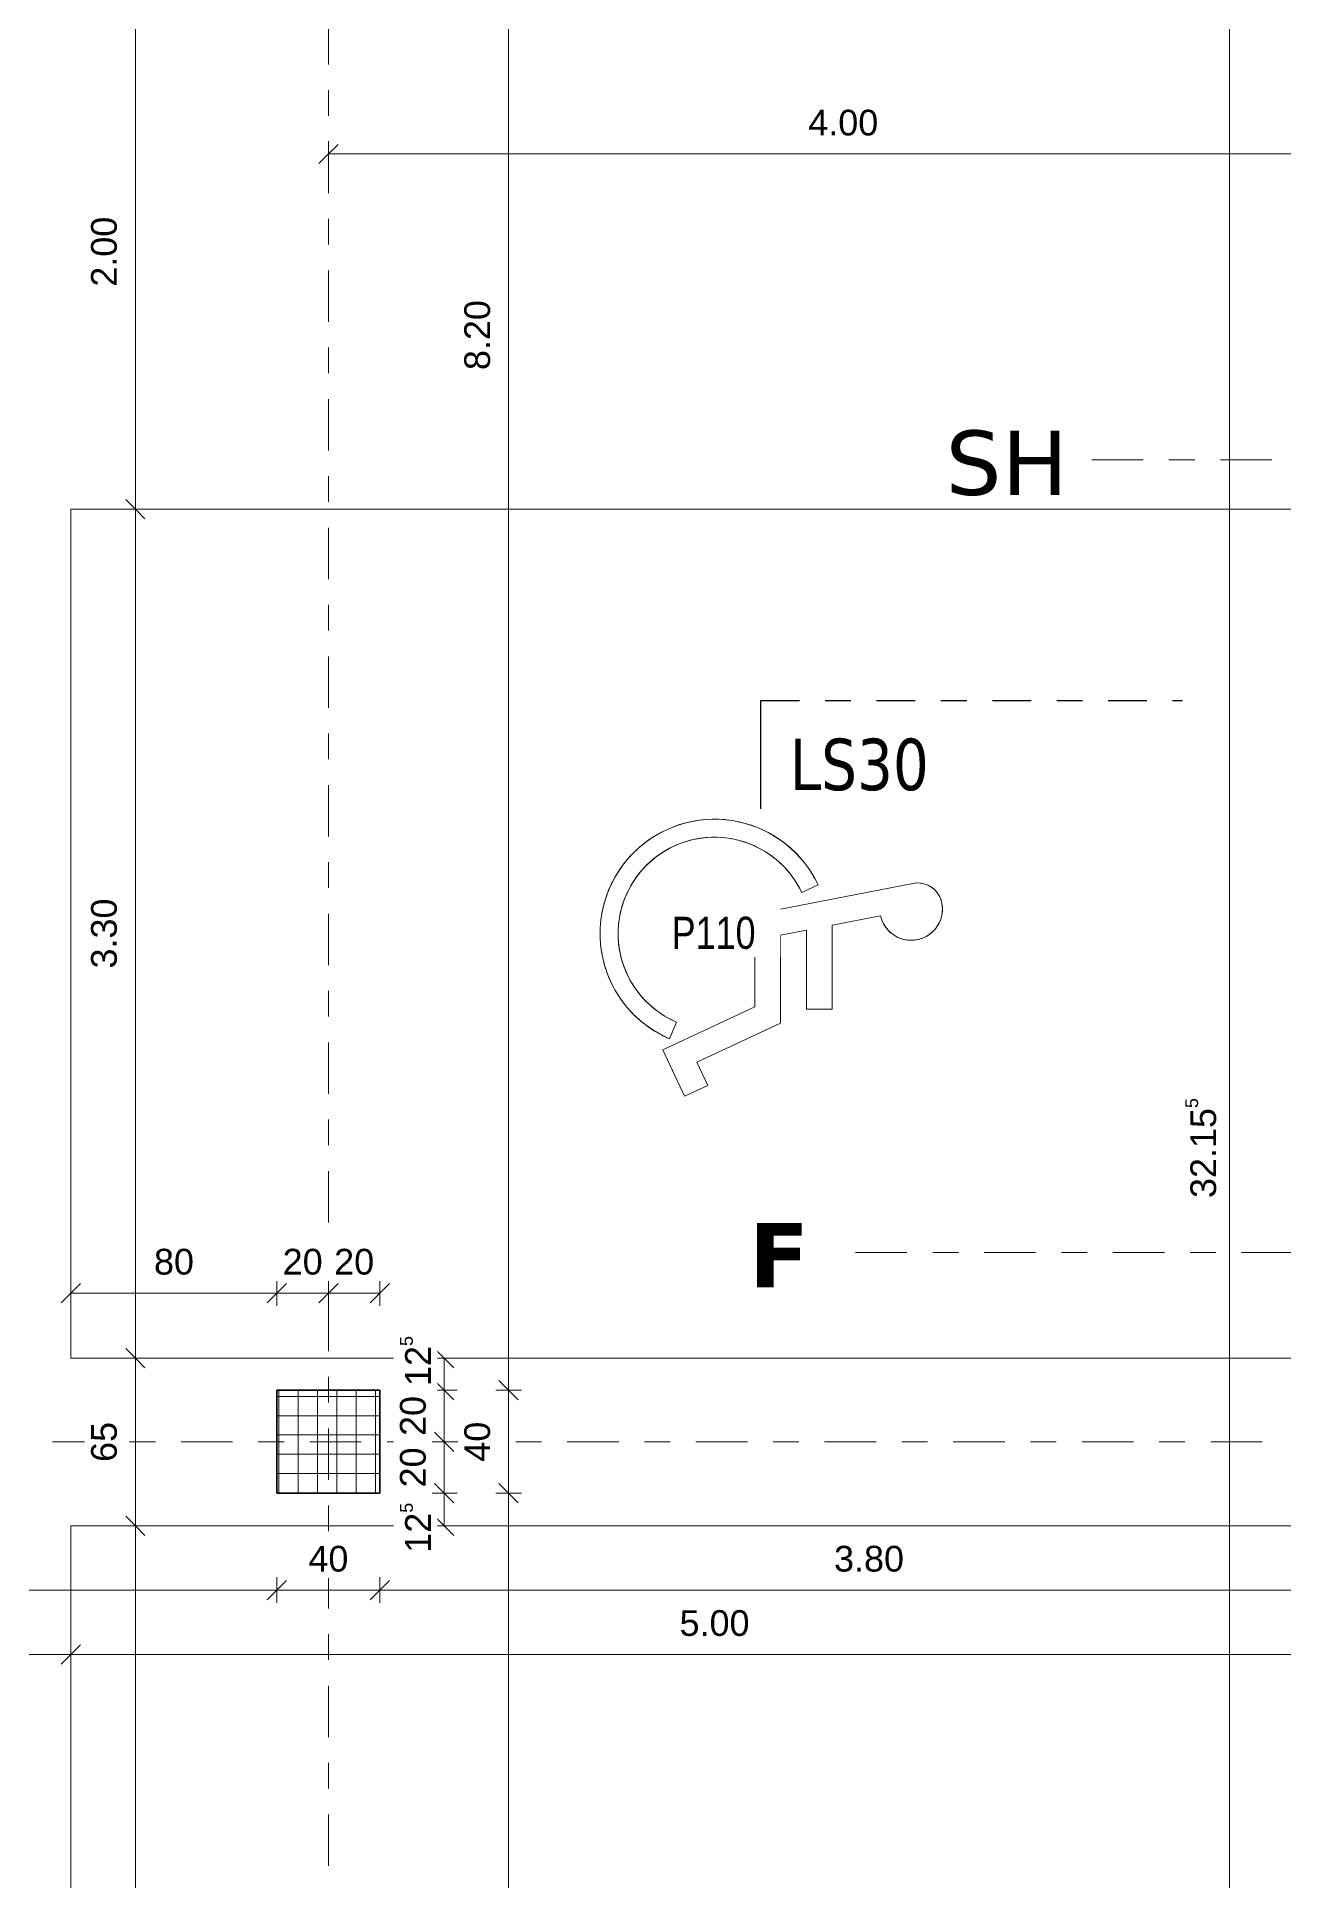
# Model space of a CAD drawing. Header units: metres. Extents: x -85.4 to -16.9, y -4 to 38.1.
# Drawn here: x -37.84 to -33, y 10.87 to 18.04 of the extents above; entities that cross this region are included whole.
import ezdxf

# ---------------------------------------------------------------- set-up
doc = ezdxf.new("R2010")
doc.units = ezdxf.units.M
for name, pattern in [('_Rasterlinie_', [0.375, 0.2, -0.05, 0.075, -0.05]), ('_Schnittlinie_', [0.3, 0.15, -0.05, 0.05, -0.05]), ('Strichpunkt - Weit', [0.5, 0.2, -0.15, 0, -0.15])]:
    doc.linetypes.add(name, pattern=pattern)
for name, color, linetype, lineweight in [('A-____-____-DIMS', 7, 'Continuous', 5), ('A-____-____-DIMS-50', 7, 'Continuous', 5), ('C-PRKG-____-IDEN', 7, 'Continuous', 5), ('C-PRKG-____-OTLN', 7, 'Continuous', 9), ('S-COLS-____-MCUT', 7, 'Continuous', 35), ('S-COLS-____-OTLN', 7, 'Continuous', 9), ('S-GRID-____-OTLN', 7, 'Continuous', 5)]:
    doc.layers.add(name, color=color, linetype=linetype, lineweight=lineweight)
doc.layers.add('G-____-____-SYMB', color=7, linetype='Strichpunkt - Weit', lineweight=5, true_color=0x008080)
doc.layers.add('S-GRID-____-IDEN', color=7, linetype='Continuous', lineweight=9, true_color=0x5555aa)
doc.styles.add('Arial_2', font='arial.ttf', dxfattribs={"height": 0.1})
doc.styles.add('Arial_3', font='arial.ttf', dxfattribs={"width": 0.8, "height": 0.125})
doc.styles.add('Verdana', font='verdana.ttf', dxfattribs={"width": 0.8, "height": 0.2})
doc.styles.add('Verdana_B', font='verdana.ttf', dxfattribs={"height": 0.25})
doc.dimstyles.new('Arial_2_00mm_fein_2', dxfattribs={"dimscale": 0.3048, "dimtxt": 0.102026, "dimasz": 0.246063, "dimexe": 0.164042, "dimexo": 0.0625, "dimgap": 0.123031, "dimtad": 1, "dimrnd": 0.005, "dimzin": 0, "dimdsep": 46, "dimtxsty": 'Arial_2', "dimblk1": 'OBLIQUE', "dimblk2": 'OBLIQUE', "dimsah": 1, "dimcen": 0.09, "dimazin": 0, "dimtfac": 1, "dimtdec": 4, "dimtix": 1, "dimtmove": 0, "dimatfit": 3, "dimfxl": 0.164042, "dimfxlon": 1, "dimtvp": 1, "dimtfill": 1, "dimtolj": 1, "dimtzin": 0, "dimarcsym": 2})
doc.dimstyles.new('SUB_Rohbau_fein', dxfattribs={"dimscale": 0.3048, "dimtxt": 0.102026, "dimasz": 0.246063, "dimexe": 0.164042, "dimexo": 0.0625, "dimgap": 0.123031, "dimtad": 1, "dimrnd": 0.005, "dimzin": 0, "dimdsep": 46, "dimtxsty": 'Arial_2', "dimblk1": 'OBLIQUE', "dimblk2": 'OBLIQUE', "dimsah": 1, "dimcen": 0.09, "dimazin": 0, "dimtfac": 1, "dimtdec": 4, "dimtix": 1, "dimtmove": 0, "dimatfit": 3, "dimfxl": 0.164042, "dimfxlon": 1, "dimtvp": 1, "dimtfill": 1, "dimtolj": 1, "dimtzin": 0, "dimarcsym": 2})
doc.dimstyles.new('SUB_Rohbau_fein_2', dxfattribs={"dimscale": 0.3048, "dimtxt": 0.102026, "dimasz": 0.246063, "dimexe": 0.164042, "dimexo": 0.0625, "dimgap": 0.123031, "dimtad": 1, "dimdec": 1, "dimlfac": 100, "dimrnd": 0.5, "dimdsep": 46, "dimtxsty": 'Arial_2', "dimblk1": 'OBLIQUE', "dimblk2": 'OBLIQUE', "dimsah": 1, "dimcen": 0.09, "dimazin": 0, "dimtfac": 1, "dimtdec": 4, "dimtix": 1, "dimtmove": 0, "dimatfit": 3, "dimfxl": 0.164042, "dimfxlon": 1, "dimtvp": 1, "dimtfill": 1, "dimtolj": 1, "dimtzin": 0, "dimarcsym": 2})
doc.dimstyles.new('SUB_Rohbau_fein_3', dxfattribs={"dimscale": 0.3048, "dimtxt": 0.102026, "dimasz": 0.246063, "dimexe": 0.164042, "dimexo": 0.0625, "dimgap": 0.123031, "dimtad": 1, "dimdec": 1, "dimlfac": 100, "dimrnd": 0.5, "dimdsep": 46, "dimtxsty": 'Arial_2', "dimblk1": 'OBLIQUE', "dimblk2": 'OBLIQUE', "dimsah": 1, "dimcen": 0.09, "dimazin": 0, "dimtfac": 1, "dimtdec": 4, "dimtix": 1, "dimtmove": 2, "dimatfit": 3, "dimfxl": 0.164042, "dimfxlon": 1, "dimtvp": 1, "dimtfill": 1, "dimtolj": 1, "dimtzin": 0, "dimarcsym": 2})

# ---------------------------------------------------------------- blocks, each defined once
blk = doc.blocks.new('PP_Parkplatz - 3300 x 5000_Beh-21081309--01_UG_OK_FFB_AF_lo')
at = {"layer": 'C-PRKG-____-OTLN', "color": 253, "true_color": 0x999999}
for p, q in [((-37.708, 12.9016), (-37.708, 16.2009)), ((-32.708, 16.2009), (-37.708, 16.2009)), ((-32.708, 16.2009), (-37.708, 16.2009)), ((-37.708, 16.2009), (-37.708, 12.9016)), ((-37.708, 12.9016), (-37.708, 16.2009)), ((-37.708, 16.2009), (-32.708, 16.2009)), ((-37.708, 16.2009), (-37.708, 16.2009)), ((-34.4377, 14.7461), (-35.0512, 14.6269)), ((-35.0512, 14.6268), (-34.4377, 14.7461)), ((-34.869, 14.7104), (-34.8056, 14.7401)), ((-34.8056, 14.7401), (-34.869, 14.7104)), ((-34.869, 14.7104), (-34.869, 14.7104)), ((-34.8056, 14.7401), (-34.8056, 14.7401)), ((-35.0512, 14.6269), (-35.0512, 14.2669)), ((-35.0512, 14.6268), (-35.0512, 14.6269)), ((-35.0512, 14.2669), (-35.0512, 14.6268)), ((-34.7512, 14.5833), (-34.5627, 14.6199)), ((-34.5627, 14.6199), (-34.7512, 14.5833)), ((-34.5627, 14.6199), (-34.5627, 14.6199)), ((-34.3226, 14.6468), (-34.3226, 14.6468)), ((-35.6525, 14.5513), (-35.6525, 14.5512)), ((-34.9512, 14.5445), (-34.8512, 14.5639)), ((-34.8512, 14.5639), (-34.9512, 14.5444)), ((-34.9512, 14.2032), (-34.9512, 14.5445)), ((-34.9512, 14.5444), (-34.9512, 14.5445)), ((-34.9512, 14.5444), (-34.9512, 14.2032)), ((-34.8512, 14.5639), (-34.8512, 14.2573)), ((-34.8512, 14.2573), (-34.8512, 14.5639)), ((-34.8512, 14.5639), (-34.8512, 14.5639)), ((-34.7512, 14.2573), (-34.7512, 14.5833)), ((-34.7512, 14.5833), (-34.7512, 14.2573)), ((-34.7512, 14.5833), (-34.7512, 14.5833)), ((-35.0512, 14.2669), (-35.4092, 14.1)), ((-35.4092, 14.1), (-35.0512, 14.2669)), ((-35.0512, 14.2669), (-35.0512, 14.2669)), ((-34.8512, 14.2573), (-34.7512, 14.2573)), ((-34.8512, 14.2572), (-34.8512, 14.2573)), ((-34.7512, 14.2572), (-34.8512, 14.2572)), ((-34.7512, 14.2572), (-34.7512, 14.2573)), ((-35.3828, 14.1426), (-35.3553, 14.207)), ((-35.3553, 14.2069), (-35.3828, 14.1426)), ((-35.3553, 14.207), (-35.3553, 14.2069)), ((-35.2763, 14.0517), (-34.9512, 14.2032)), ((-34.9512, 14.2032), (-35.2763, 14.0517)), ((-34.9512, 14.2032), (-34.9512, 14.2032)), ((-35.3828, 14.1426), (-35.3828, 14.1426)), ((-35.4092, 14.1), (-35.3247, 13.9188)), ((-35.3247, 13.9188), (-35.4092, 14.1)), ((-35.4092, 14.1), (-35.4092, 14.1)), ((-35.234, 13.9611), (-35.2763, 14.0517)), ((-35.2763, 14.0517), (-35.234, 13.9611)), ((-35.2763, 14.0517), (-35.2763, 14.0517)), ((-35.3247, 13.9188), (-35.234, 13.9611)), ((-35.234, 13.9611), (-35.3247, 13.9188)), ((-35.3247, 13.9188), (-35.3247, 13.9188)), ((-35.234, 13.9611), (-35.234, 13.9611)), ((-32.708, 12.9016), (-37.708, 12.9016)), ((-37.708, 12.9016), (-32.708, 12.9016)), ((-32.708, 12.9016), (-37.708, 12.9016)), ((-37.708, 12.9016), (-37.708, 12.9016))]:
    blk.add_line(p, q, dxfattribs=at)
for centre, major_axis, start_param, end_param in [((-35.208, 14.5513), (0.4445, 0), 0.438952, 4.308344), ((-35.208, 14.5512), (0.4445, 0), 0.607246, 2.457702), ((-35.208, 14.5513), (0.3745, 0), 0.438952, 4.308344), ((-35.208, 14.5512), (0.3745, 0), 0.62328, 2.465701), ((-35.208, 14.5512), (0.4445, 0), 2.457765, 2.625944), ((-35.208, 14.5512), (0.4445, 0), 2.625999, 2.794184), ((-35.208, 14.5512), (0.3745, 0), 2.465776, 2.649968), ((-35.208, 14.5512), (0.3745, 0), 0.439015, 0.623209), ((-35.208, 14.5512), (0.4445, 0), 0.439005, 0.607186), ((-34.4193, 14.6517), (0.0962, 0), 0.191986, 1.762783), ((-35.208, 14.5512), (0.4445, 0), 2.794234, 2.962421), ((-35.208, 14.5512), (0.3745, 0), 2.650033, 2.834231), ((-34.4193, 14.6516), (0.0962, 0), 0.454039, 1.762783), ((-34.4193, 14.6516), (0.0962, 0), 0.192209, 0.453786), ((-35.208, 14.5512), (0.4445, 0), 2.962468, 3.130657), ((-35.208, 14.5512), (0.3745, 0), 2.83429, 3.018491), ((-34.4442, 14.6468), (0.1216, 0), 3.36464, 6.475172), ((-34.4442, 14.6468), (0.1216, 0), 3.36464, 3.623673), ((-34.4442, 14.6468), (0.1216, 0), 5.95692, 6.215961), ((-34.4442, 14.6468), (0.1216, 0), 6.215961, 6.475172), ((-35.208, 14.5512), (0.4445, 0), 3.130703, 3.298937), ((-35.208, 14.5512), (0.3745, 0), 3.018546, 3.202749), ((-34.4442, 14.6468), (0.1216, 0), 3.623851, 3.882858), ((-34.4442, 14.6468), (0.1216, 0), 3.883062, 5.438328), ((-34.4442, 14.6468), (0.1216, 0), 5.438549, 5.697539), ((-34.4442, 14.6468), (0.1216, 0), 5.697725, 5.95675), ((-35.208, 14.5512), (0.4445, 0), 3.298937, 3.467125), ((-35.208, 14.5512), (0.3745, 0), 3.202803, 3.387005), ((-35.208, 14.5512), (0.4445, 0), 3.467172, 3.635356), ((-35.208, 14.5512), (0.3745, 0), 3.38706, 3.571259), ((-35.208, 14.5512), (0.4445, 0), 3.635406, 3.803586), ((-35.208, 14.5512), (0.3745, 0), 3.571317, 3.755511), ((-35.208, 14.5512), (0.3745, 0), 3.755573, 3.939759), ((-35.208, 14.5512), (0.4445, 0), 3.80364, 3.971813), ((-35.208, 14.5512), (0.3745, 0), 3.93983, 4.308344), ((-35.208, 14.5512), (0.4445, 0), 3.971875, 4.140109), ((-35.208, 14.5512), (0.4445, 0), 4.140109, 4.308344)]:
    blk.add_ellipse(centre, major_axis=major_axis, ratio=0.999794, start_param=start_param, end_param=end_param, dxfattribs=at)
blk = doc.blocks.new('PP_Parkplatz - 3975 x 5000-21080458--01_UG_OK_FFB_AF_lo')
at = {"layer": 'C-PRKG-____-OTLN', "color": 253, "true_color": 0x999999}
for p, q in [((-32.708, 12.2498), (-37.708, 12.2498)), ((-37.708, 12.2498), (-37.708, 8.2756)), ((-37.708, 12.2497), (-37.708, 12.2498)), ((-37.708, 8.2756), (-37.708, 12.2497)), ((-32.708, 12.2497), (-37.708, 12.2497)), ((-37.708, 8.2756), (-37.708, 12.2497)), ((-37.708, 12.2497), (-32.708, 12.2497))]:
    blk.add_line(p, q, dxfattribs=at)
blk = doc.blocks.new('DIMBLOCK162--01_UG_OK_FFB_AF_lo')
at = {"layer": 'A-____-____-DIMS-50'}
for p, q in [((-33.2073, 29.8016), (-33.2573, 29.8016)), ((-33.2073, 29.8016), (-33.2448, 29.8391)), ((-33.2073, -2.3534), (-33.2073, 29.8016)), ((-33.2073, 29.8016), (-33.1698, 29.7641)), ((-33.2073, 29.8016), (-33.1573, 29.8016)), ((-33.2073, -2.3534), (-33.2573, -2.3534)), ((-33.2073, -2.3534), (-33.2448, -2.3159)), ((-33.2073, -2.3534), (-33.1698, -2.3909)), ((-33.2073, -2.3534), (-33.1573, -2.3534))]:
    blk.add_line(p, q, dxfattribs=at)
at = {"layer": 'A-____-____-DIMS-50', "color": 0, "insert": (-33.3793, 13.5236), "char_height": 0.1, "width": 0.481134, "attachment_point": 1, "rotation": 90, "line_spacing_factor": 0.941778, "style": 'Arial_2', "bg_fill": 3, "box_fill_scale": 1.25, "bg_fill_color": 256, "bg_fill_true_color": 13158600, "bg_fill_transparency": 0}
blk.add_mtext('32.15\\A2\\H0.5x;\\S5^  ;\\H2x;', dxfattribs=at)
blk = doc.blocks.new('_Oblique')
at = {"color": 0, "linetype": 'ByBlock', "lineweight": -2}
blk.add_line((-0.5, -0.5), (0.5, 0.5), dxfattribs=at)
blk = doc.blocks.new('DIMBLOCK259--01_UG_OK_FFB_AF_lo')
at = {"layer": 'A-____-____-DIMS-50'}
for p, q in [((-36.008, 12.3766), (-36.0455, 12.4141)), ((-36.008, 12.3766), (-36.058, 12.3766)), ((-36.008, 4.1766), (-36.008, 12.3766)), ((-36.008, 12.3766), (-35.9705, 12.3391)), ((-36.008, 12.3766), (-35.958, 12.3766)), ((-36.008, 4.1766), (-36.058, 4.1766)), ((-36.008, 4.1766), (-36.0455, 4.2141)), ((-36.008, 4.1766), (-35.9705, 4.1391)), ((-36.008, 4.1766), (-35.958, 4.1766))]:
    blk.add_line(p, q, dxfattribs=at)
at = {"layer": 'A-____-____-DIMS-50', "color": 0, "insert": (-36.18, 8.1409), "char_height": 0.1, "width": 0.325653, "attachment_point": 1, "rotation": 90, "line_spacing_factor": 0.941778, "style": 'Arial_2', "bg_fill": 3, "box_fill_scale": 1.25, "bg_fill_color": 256, "bg_fill_true_color": 13158600, "bg_fill_transparency": 0}
blk.add_mtext('8.20', dxfattribs=at)
blk = doc.blocks.new('DIMBLOCK260--01_UG_OK_FFB_AF_lo')
at = {"layer": 'A-____-____-DIMS-50'}
for p, q in [((-36.008, 12.7766), (-36.058, 12.7766)), ((-36.008, 12.7766), (-36.0455, 12.8141)), ((-36.008, 12.3766), (-36.008, 12.7766)), ((-36.008, 12.7766), (-35.9705, 12.7391)), ((-36.008, 12.7766), (-35.958, 12.7766)), ((-36.008, 12.3766), (-36.0455, 12.4141)), ((-36.008, 12.3766), (-36.058, 12.3766)), ((-36.008, 12.3766), (-35.9705, 12.3391)), ((-36.008, 12.3766), (-35.958, 12.3766))]:
    blk.add_line(p, q, dxfattribs=at)
at = {"layer": 'A-____-____-DIMS-50', "color": 0, "insert": (-36.18, 12.499), "char_height": 0.1, "width": 0.186088, "attachment_point": 1, "rotation": 90, "line_spacing_factor": 0.941778, "style": 'Arial_2', "bg_fill": 3, "box_fill_scale": 1.25, "bg_fill_color": 256, "bg_fill_true_color": 13158600, "bg_fill_transparency": 0}
blk.add_mtext('40', dxfattribs=at)
blk = doc.blocks.new('DIMBLOCK261--01_UG_OK_FFB_AF_lo')
at = {"layer": 'A-____-____-DIMS-50'}
for p, q in [((-36.008, 20.9766), (-36.0455, 21.0141)), ((-36.008, 20.9766), (-36.058, 20.9766)), ((-36.008, 12.7766), (-36.008, 20.9766)), ((-36.008, 20.9766), (-35.9705, 20.9391)), ((-36.008, 20.9766), (-35.958, 20.9766)), ((-36.008, 12.7766), (-36.058, 12.7766)), ((-36.008, 12.7766), (-36.0455, 12.8141)), ((-36.008, 12.7766), (-35.9705, 12.7391)), ((-36.008, 12.7766), (-35.958, 12.7766))]:
    blk.add_line(p, q, dxfattribs=at)
at = {"layer": 'A-____-____-DIMS-50', "color": 0, "insert": (-36.18, 16.7409), "char_height": 0.1, "width": 0.325653, "attachment_point": 1, "rotation": 90, "line_spacing_factor": 0.941778, "style": 'Arial_2', "bg_fill": 3, "box_fill_scale": 1.25, "bg_fill_color": 256, "bg_fill_true_color": 13158600, "bg_fill_transparency": 0}
blk.add_mtext('8.20', dxfattribs=at)
blk = doc.blocks.new('DIMBLOCK275--01_UG_OK_FFB_AF_lo')
at = {"layer": 'A-____-____-DIMS-50'}
for p, q in [((-36.258, 12.3766), (-36.2955, 12.4141)), ((-36.258, 12.3766), (-36.308, 12.3766)), ((-36.258, 12.2497), (-36.258, 12.3766)), ((-36.258, 12.3766), (-36.2205, 12.3391)), ((-36.258, 12.3766), (-36.208, 12.3766)), ((-36.258, 12.2497), (-36.308, 12.2497)), ((-36.258, 12.2497), (-36.2955, 12.2872)), ((-36.258, 12.2497), (-36.2205, 12.2122)), ((-36.258, 12.2497), (-36.208, 12.2497))]:
    blk.add_line(p, q, dxfattribs=at)
at = {"layer": 'A-____-____-DIMS-50', "color": 0, "insert": (-36.43, 12.1452), "char_height": 0.1, "width": 0.248525, "attachment_point": 1, "rotation": 90, "line_spacing_factor": 0.941778, "style": 'Arial_2', "bg_fill": 3, "box_fill_scale": 1.25, "bg_fill_color": 256, "bg_fill_true_color": 13158600, "bg_fill_transparency": 0}
blk.add_mtext('12\\A2\\H0.5x;\\S5^  ;\\H2x;', dxfattribs=at)
blk = doc.blocks.new('DIMBLOCK276--01_UG_OK_FFB_AF_lo')
at = {"layer": 'A-____-____-DIMS-50'}
for p, q in [((-36.258, 12.5766), (-36.2955, 12.6141)), ((-36.258, 12.5766), (-36.308, 12.5766)), ((-36.258, 12.3766), (-36.258, 12.5766)), ((-36.258, 12.5766), (-36.2205, 12.5391)), ((-36.258, 12.5766), (-36.208, 12.5766)), ((-36.258, 12.3766), (-36.2955, 12.4141)), ((-36.258, 12.3766), (-36.308, 12.3766)), ((-36.258, 12.3766), (-36.2205, 12.3391)), ((-36.258, 12.3766), (-36.208, 12.3766))]:
    blk.add_line(p, q, dxfattribs=at)
at = {"layer": 'A-____-____-DIMS-50', "color": 0, "insert": (-36.43, 12.399), "char_height": 0.1, "width": 0.186088, "attachment_point": 1, "rotation": 90, "line_spacing_factor": 0.941778, "style": 'Arial_2', "bg_fill": 3, "box_fill_scale": 1.25, "bg_fill_color": 256, "bg_fill_true_color": 13158600, "bg_fill_transparency": 0}
blk.add_mtext('20', dxfattribs=at)
blk = doc.blocks.new('DIMBLOCK277--01_UG_OK_FFB_AF_lo')
at = {"layer": 'A-____-____-DIMS-50'}
for p, q in [((-36.258, 12.7766), (-36.308, 12.7766)), ((-36.258, 12.7766), (-36.2955, 12.8141)), ((-36.258, 12.5766), (-36.258, 12.7766)), ((-36.258, 12.7766), (-36.2205, 12.7391)), ((-36.258, 12.7766), (-36.208, 12.7766)), ((-36.258, 12.5766), (-36.2955, 12.6141)), ((-36.258, 12.5766), (-36.308, 12.5766)), ((-36.258, 12.5766), (-36.2205, 12.5391)), ((-36.258, 12.5766), (-36.208, 12.5766))]:
    blk.add_line(p, q, dxfattribs=at)
at = {"layer": 'A-____-____-DIMS-50', "color": 0, "insert": (-36.43, 12.599), "char_height": 0.1, "width": 0.186088, "attachment_point": 1, "rotation": 90, "line_spacing_factor": 0.941778, "style": 'Arial_2', "bg_fill": 3, "box_fill_scale": 1.25, "bg_fill_color": 256, "bg_fill_true_color": 13158600, "bg_fill_transparency": 0}
blk.add_mtext('20', dxfattribs=at)
blk = doc.blocks.new('DIMBLOCK278--01_UG_OK_FFB_AF_lo')
at = {"layer": 'A-____-____-DIMS-50'}
for p, q in [((-36.258, 12.9016), (-36.308, 12.9016)), ((-36.258, 12.9016), (-36.2955, 12.9391)), ((-36.258, 12.7766), (-36.258, 12.9016)), ((-36.258, 12.9016), (-36.2205, 12.8641)), ((-36.258, 12.9016), (-36.208, 12.9016)), ((-36.258, 12.7766), (-36.308, 12.7766)), ((-36.258, 12.7766), (-36.2955, 12.8141)), ((-36.258, 12.7766), (-36.2205, 12.7391)), ((-36.258, 12.7766), (-36.208, 12.7766))]:
    blk.add_line(p, q, dxfattribs=at)
at = {"layer": 'A-____-____-DIMS-50', "color": 0, "insert": (-36.43, 12.7931), "char_height": 0.1, "width": 0.248525, "attachment_point": 1, "rotation": 90, "line_spacing_factor": 0.941778, "style": 'Arial_2', "bg_fill": 3, "box_fill_scale": 1.25, "bg_fill_color": 256, "bg_fill_true_color": 13158600, "bg_fill_transparency": 0}
blk.add_mtext('12\\A2\\H0.5x;\\S5^  ;\\H2x;', dxfattribs=at)
blk = doc.blocks.new('DIMBLOCK279--01_UG_OK_FFB_AF_lo')
at = {"layer": 'A-____-____-DIMS-50'}
for p, q in [((-37.708, 13.1541), (-37.708, 13.2041)), ((-37.708, 13.1541), (-37.6705, 13.1916)), ((-36.908, 13.1541), (-36.908, 13.2041)), ((-36.908, 13.1541), (-36.8705, 13.1916)), ((-37.708, 13.1541), (-37.7455, 13.1166)), ((-37.708, 13.1541), (-36.908, 13.1541)), ((-37.708, 13.1541), (-37.708, 13.1041)), ((-36.908, 13.1541), (-36.9455, 13.1166)), ((-36.908, 13.1541), (-36.908, 13.1041))]:
    blk.add_line(p, q, dxfattribs=at)
at = {"layer": 'A-____-____-DIMS-50', "color": 0, "insert": (-37.3856, 13.3262), "char_height": 0.1, "width": 0.186088, "attachment_point": 1, "line_spacing_factor": 0.941778, "style": 'Arial_2', "bg_fill": 3, "box_fill_scale": 1.25, "bg_fill_color": 256, "bg_fill_true_color": 13158600, "bg_fill_transparency": 0}
blk.add_mtext('80', dxfattribs=at)
blk = doc.blocks.new('DIMBLOCK280--01_UG_OK_FFB_AF_lo')
at = {"layer": 'A-____-____-DIMS-50'}
for p, q in [((-36.908, 13.1541), (-36.908, 13.2041)), ((-36.908, 13.1541), (-36.8705, 13.1916)), ((-36.708, 13.1541), (-36.708, 13.2041)), ((-36.708, 13.1541), (-36.6705, 13.1916)), ((-36.908, 13.1541), (-36.9455, 13.1166)), ((-36.908, 13.1541), (-36.708, 13.1541)), ((-36.908, 13.1541), (-36.908, 13.1041)), ((-36.708, 13.1541), (-36.7455, 13.1166)), ((-36.708, 13.1541), (-36.708, 13.1041))]:
    blk.add_line(p, q, dxfattribs=at)
at = {"layer": 'A-____-____-DIMS-50', "color": 0, "insert": (-36.8856, 13.3262), "char_height": 0.1, "width": 0.186088, "attachment_point": 1, "line_spacing_factor": 0.941778, "style": 'Arial_2', "bg_fill": 3, "box_fill_scale": 1.25, "bg_fill_color": 256, "bg_fill_true_color": 13158600, "bg_fill_transparency": 0}
blk.add_mtext('20', dxfattribs=at)
blk = doc.blocks.new('DIMBLOCK281--01_UG_OK_FFB_AF_lo')
at = {"layer": 'A-____-____-DIMS-50'}
for p, q in [((-36.708, 13.1541), (-36.708, 13.2041)), ((-36.708, 13.1541), (-36.6705, 13.1916)), ((-36.508, 13.1541), (-36.508, 13.2041)), ((-36.508, 13.1541), (-36.4705, 13.1916)), ((-36.708, 13.1541), (-36.7455, 13.1166)), ((-36.708, 13.1541), (-36.508, 13.1541)), ((-36.708, 13.1541), (-36.708, 13.1041)), ((-36.508, 13.1541), (-36.5455, 13.1166)), ((-36.508, 13.1541), (-36.508, 13.1041))]:
    blk.add_line(p, q, dxfattribs=at)
at = {"layer": 'A-____-____-DIMS-50', "color": 0, "insert": (-36.6856, 13.3262), "char_height": 0.1, "width": 0.186088, "attachment_point": 1, "line_spacing_factor": 0.941778, "style": 'Arial_2', "bg_fill": 3, "box_fill_scale": 1.25, "bg_fill_color": 256, "bg_fill_true_color": 13158600, "bg_fill_transparency": 0}
blk.add_mtext('20', dxfattribs=at)
blk = doc.blocks.new('DIMBLOCK296--01_UG_OK_FFB_AF_lo')
at = {"layer": 'A-____-____-DIMS-50'}
for p, q in [((-43.508, 12), (-43.508, 12.05)), ((-43.508, 12), (-43.4705, 12.0375)), ((-36.908, 12), (-36.908, 12.05)), ((-36.908, 12), (-36.8705, 12.0375)), ((-43.508, 12), (-43.5455, 11.9625)), ((-43.508, 12), (-36.908, 12)), ((-43.508, 12), (-43.508, 11.95)), ((-36.908, 12), (-36.9455, 11.9625)), ((-36.908, 12), (-36.908, 11.95))]:
    blk.add_line(p, q, dxfattribs=at)
at = {"layer": 'A-____-____-DIMS-50', "color": 0, "insert": (-40.3437, 12.172), "char_height": 0.1, "width": 0.325653, "attachment_point": 1, "line_spacing_factor": 0.941778, "style": 'Arial_2', "bg_fill": 3, "box_fill_scale": 1.25, "bg_fill_color": 256, "bg_fill_true_color": 13158600, "bg_fill_transparency": 0}
blk.add_mtext('6.60', dxfattribs=at)
blk = doc.blocks.new('DIMBLOCK297--01_UG_OK_FFB_AF_lo')
at = {"layer": 'A-____-____-DIMS-50'}
for p, q in [((-36.908, 12), (-36.908, 12.05)), ((-36.908, 12), (-36.8705, 12.0375)), ((-36.508, 12), (-36.508, 12.05)), ((-36.508, 12), (-36.4705, 12.0375)), ((-36.908, 12), (-36.9455, 11.9625)), ((-36.908, 12), (-36.508, 12)), ((-36.908, 12), (-36.908, 11.95)), ((-36.508, 12), (-36.5455, 11.9625)), ((-36.508, 12), (-36.508, 11.95))]:
    blk.add_line(p, q, dxfattribs=at)
at = {"layer": 'A-____-____-DIMS-50', "color": 0, "insert": (-36.7856, 12.172), "char_height": 0.1, "width": 0.186088, "attachment_point": 1, "line_spacing_factor": 0.941778, "style": 'Arial_2', "bg_fill": 3, "box_fill_scale": 1.25, "bg_fill_color": 256, "bg_fill_true_color": 13158600, "bg_fill_transparency": 0}
blk.add_mtext('40', dxfattribs=at)
blk = doc.blocks.new('DIMBLOCK298--01_UG_OK_FFB_AF_lo')
at = {"layer": 'A-____-____-DIMS-50'}
for p, q in [((-36.508, 12), (-36.508, 12.05)), ((-36.508, 12), (-36.4705, 12.0375)), ((-32.708, 12), (-32.708, 12.05)), ((-32.708, 12), (-32.6705, 12.0375)), ((-36.508, 12), (-36.5455, 11.9625)), ((-36.508, 12), (-32.708, 12)), ((-36.508, 12), (-36.508, 11.95)), ((-32.708, 12), (-32.7455, 11.9625)), ((-32.708, 12), (-32.708, 11.95))]:
    blk.add_line(p, q, dxfattribs=at)
at = {"layer": 'A-____-____-DIMS-50', "color": 0, "insert": (-34.7437, 12.172), "char_height": 0.1, "width": 0.325653, "attachment_point": 1, "line_spacing_factor": 0.941778, "style": 'Arial_2', "bg_fill": 3, "box_fill_scale": 1.25, "bg_fill_color": 256, "bg_fill_true_color": 13158600, "bg_fill_transparency": 0}
blk.add_mtext('3.80', dxfattribs=at)
blk = doc.blocks.new('DIMBLOCK307--01_UG_OK_FFB_AF_lo')
at = {"layer": 'A-____-____-DIMS-50'}
for p, q in [((-42.708, 11.75), (-42.7455, 11.7125)), ((-42.708, 11.75), (-42.708, 11.8)), ((-42.708, 11.75), (-42.6705, 11.7875)), ((-42.708, 11.75), (-37.708, 11.75)), ((-42.708, 11.75), (-42.708, 11.7)), ((-37.708, 11.75), (-37.7455, 11.7125)), ((-37.708, 11.75), (-37.708, 11.8)), ((-37.708, 11.75), (-37.6705, 11.7875)), ((-37.708, 11.75), (-37.708, 11.7))]:
    blk.add_line(p, q, dxfattribs=at)
at = {"layer": 'A-____-____-DIMS-50', "color": 0, "insert": (-40.3437, 11.922), "char_height": 0.1, "width": 0.325653, "attachment_point": 1, "line_spacing_factor": 0.941778, "style": 'Arial_2', "bg_fill": 3, "box_fill_scale": 1.25, "bg_fill_color": 256, "bg_fill_true_color": 13158600, "bg_fill_transparency": 0}
blk.add_mtext('5.00', dxfattribs=at)
blk = doc.blocks.new('DIMBLOCK308--01_UG_OK_FFB_AF_lo')
at = {"layer": 'A-____-____-DIMS-50'}
for p, q in [((-37.708, 11.75), (-37.7455, 11.7125)), ((-37.708, 11.75), (-37.708, 11.8)), ((-37.708, 11.75), (-37.6705, 11.7875)), ((-37.708, 11.75), (-32.708, 11.75)), ((-37.708, 11.75), (-37.708, 11.7)), ((-32.708, 11.75), (-32.7455, 11.7125)), ((-32.708, 11.75), (-32.708, 11.8)), ((-32.708, 11.75), (-32.6705, 11.7875)), ((-32.708, 11.75), (-32.708, 11.7))]:
    blk.add_line(p, q, dxfattribs=at)
at = {"layer": 'A-____-____-DIMS-50', "color": 0, "insert": (-35.3437, 11.922), "char_height": 0.1, "width": 0.325653, "attachment_point": 1, "line_spacing_factor": 0.941778, "style": 'Arial_2', "bg_fill": 3, "box_fill_scale": 1.25, "bg_fill_color": 256, "bg_fill_true_color": 13158600, "bg_fill_transparency": 0}
blk.add_mtext('5.00', dxfattribs=at)
blk = doc.blocks.new('DIMBLOCK330--01_UG_OK_FFB_AF_lo')
at = {"layer": 'A-____-____-DIMS-50'}
for p, q in [((-37.458, 18.2005), (-37.508, 18.2005)), ((-37.458, 18.2005), (-37.4955, 18.238)), ((-37.458, 18.2005), (-37.458, 16.2009)), ((-37.458, 18.2005), (-37.4205, 18.163)), ((-37.458, 18.2005), (-37.408, 18.2005)), ((-37.458, 16.2009), (-37.508, 16.2009)), ((-37.458, 16.2009), (-37.4955, 16.2384)), ((-37.458, 16.2009), (-37.4205, 16.1634)), ((-37.458, 16.2009), (-37.408, 16.2009))]:
    blk.add_line(p, q, dxfattribs=at)
at = {"layer": 'A-____-____-DIMS-50', "color": 0, "insert": (-37.63, 17.065), "char_height": 0.1, "width": 0.325653, "attachment_point": 1, "rotation": 90, "line_spacing_factor": 0.941778, "style": 'Arial_2', "bg_fill": 3, "box_fill_scale": 1.25, "bg_fill_color": 256, "bg_fill_true_color": 13158600, "bg_fill_transparency": 0}
blk.add_mtext('2.00', dxfattribs=at)
blk = doc.blocks.new('DIMBLOCK331--01_UG_OK_FFB_AF_lo')
at = {"layer": 'A-____-____-DIMS-50'}
for p, q in [((-37.458, 16.2009), (-37.508, 16.2009)), ((-37.458, 16.2009), (-37.4955, 16.2384)), ((-37.458, 16.2009), (-37.458, 12.9016)), ((-37.458, 16.2009), (-37.4205, 16.1634)), ((-37.458, 16.2009), (-37.408, 16.2009)), ((-37.458, 12.9016), (-37.508, 12.9016)), ((-37.458, 12.9016), (-37.4955, 12.9391)), ((-37.458, 12.9016), (-37.4205, 12.8641)), ((-37.458, 12.9016), (-37.408, 12.9016))]:
    blk.add_line(p, q, dxfattribs=at)
at = {"layer": 'A-____-____-DIMS-50', "color": 0, "insert": (-37.63, 14.4155), "char_height": 0.1, "width": 0.325653, "attachment_point": 1, "rotation": 90, "line_spacing_factor": 0.941778, "style": 'Arial_2', "bg_fill": 3, "box_fill_scale": 1.25, "bg_fill_color": 256, "bg_fill_true_color": 13158600, "bg_fill_transparency": 0}
blk.add_mtext('3.30', dxfattribs=at)
blk = doc.blocks.new('DIMBLOCK332--01_UG_OK_FFB_AF_lo')
at = {"layer": 'A-____-____-DIMS-50'}
for p, q in [((-37.458, 12.9016), (-37.508, 12.9016)), ((-37.458, 12.9016), (-37.4955, 12.9391)), ((-37.458, 12.9016), (-37.458, 12.2497)), ((-37.458, 12.9016), (-37.4205, 12.8641)), ((-37.458, 12.9016), (-37.408, 12.9016)), ((-37.458, 12.2497), (-37.508, 12.2497)), ((-37.458, 12.2497), (-37.4955, 12.2872)), ((-37.458, 12.2497), (-37.4205, 12.2122)), ((-37.458, 12.2497), (-37.408, 12.2497))]:
    blk.add_line(p, q, dxfattribs=at)
at = {"layer": 'A-____-____-DIMS-50', "color": 0, "insert": (-37.63, 12.4981), "char_height": 0.1, "width": 0.186088, "attachment_point": 1, "rotation": 90, "line_spacing_factor": 0.941778, "style": 'Arial_2', "bg_fill": 3, "box_fill_scale": 1.25, "bg_fill_color": 256, "bg_fill_true_color": 13158600, "bg_fill_transparency": 0}
blk.add_mtext('65', dxfattribs=at)
blk = doc.blocks.new('DIMBLOCK333--01_UG_OK_FFB_AF_lo')
at = {"layer": 'A-____-____-DIMS-50'}
for p, q in [((-37.458, 12.2497), (-37.508, 12.2497)), ((-37.458, 12.2497), (-37.4955, 12.2872)), ((-37.458, 12.2497), (-37.458, 8.2756)), ((-37.458, 12.2497), (-37.4205, 12.2122)), ((-37.458, 12.2497), (-37.408, 12.2497)), ((-37.458, 8.2756), (-37.4955, 8.3131)), ((-37.458, 8.2756), (-37.508, 8.2756)), ((-37.458, 8.2756), (-37.4205, 8.2381)), ((-37.458, 8.2756), (-37.408, 8.2756))]:
    blk.add_line(p, q, dxfattribs=at)
at = {"layer": 'A-____-____-DIMS-50', "color": 0, "insert": (-37.63, 10.101), "char_height": 0.1, "width": 0.388091, "attachment_point": 1, "rotation": 90, "line_spacing_factor": 0.941778, "style": 'Arial_2', "bg_fill": 3, "box_fill_scale": 1.25, "bg_fill_color": 256, "bg_fill_true_color": 13158600, "bg_fill_transparency": 0}
blk.add_mtext('3.97\\A2\\H0.5x;\\S5^  ;\\H2x;', dxfattribs=at)
blk = doc.blocks.new('DIMBLOCK369--01_UG_OK_FFB_AF_lo')
at = {"layer": 'A-____-____-DIMS-50'}
for p, q in [((-36.708, 17.5806), (-36.708, 17.6306)), ((-32.708, 17.5806), (-32.708, 17.6306)), ((-36.708, 17.5806), (-36.7455, 17.5431)), ((-36.708, 17.5806), (-36.6705, 17.6181)), ((-36.708, 17.5806), (-32.708, 17.5806)), ((-36.708, 17.5806), (-36.708, 17.5306)), ((-32.708, 17.5806), (-32.7455, 17.5431)), ((-32.708, 17.5806), (-32.6705, 17.6181)), ((-32.708, 17.5806), (-32.708, 17.5306))]:
    blk.add_line(p, q, dxfattribs=at)
at = {"layer": 'A-____-____-DIMS-50', "color": 0, "insert": (-34.8437, 17.7526), "char_height": 0.1, "width": 0.325653, "attachment_point": 1, "line_spacing_factor": 0.941778, "style": 'Arial_2', "bg_fill": 3, "box_fill_scale": 1.25, "bg_fill_color": 256, "bg_fill_true_color": 13158600, "bg_fill_transparency": 0}
blk.add_mtext('4.00', dxfattribs=at)
blk = doc.blocks.new('Schnitt - Name _Anfang-23756349--01_UG_OK_FFB_AF_lo')
at = {"layer": 'G-____-____-SYMB', "color": 1, "linetype": 'Continuous', "lineweight": 30, "true_color": 0xff0000}
blk.add_line((0, 0.00843), (0, 0), dxfattribs=at)

msp = doc.modelspace()

# ---------------------------------------------------------------- hatches: boundary and pattern name
at = {"layer": 'S-COLS-____-OTLN'}
h = msp.add_hatch(dxfattribs=at)
h.set_pattern_fill('FP_2', color=256, style=0, pattern_type=2)
h.set_pattern_definition([(0, (-1.5, -0.67223), (0, 0.075), []), (90, (-1.5, -0.67223), (-0.075, 5e-18), [])])
h.paths.add_polyline_path([(-36.908, 12.3766), (-36.508, 12.3766), (-36.508, 12.7766), (-36.908, 12.7766)])

# ---------------------------------------------------------------- linework, layer by layer
at = {"layer": 'S-COLS-____-MCUT'}
for p, q in [((-36.508, 12.7766), (-36.908, 12.7766)), ((-36.908, 12.7766), (-36.908, 12.3766)), ((-36.508, 12.3766), (-36.508, 12.7766)), ((-36.908, 12.3766), (-36.508, 12.3766))]:
    msp.add_line(p, q, dxfattribs=at)
at = {"layer": 'S-GRID-____-OTLN', "color": 8, "linetype": '_Rasterlinie_', "true_color": 0x808080}
for p, q in [((-36.708, -3.5715), (-36.708, 33.6425)), ((-33.7426, 16.3916), (-17.3994, 16.3916)), ((-34.6604, 13.3116), (-17.3994, 13.3116)), ((-80.7802, 12.5766), (-33.0021, 12.5766))]:
    msp.add_line(p, q, dxfattribs=at)

# ---------------------------------------------------------------- block references
at = {"layer": 'C-PRKG-____-OTLN', "color": 253, "true_color": 0x999999}
for name in ['PP_Parkplatz - 3300 x 5000_Beh-21081309--01_UG_OK_FFB_AF_lo', 'PP_Parkplatz - 3975 x 5000-21080458--01_UG_OK_FFB_AF_lo']:
    msp.add_blockref(name, (0, 0), dxfattribs=at)
at = {"layer": 'G-____-____-SYMB', "color": 1, "linetype": 'Continuous', "lineweight": 30, "true_color": 0xff0000, "extrusion": (0, 0, -1), "xscale": 49.99999999999998, "yscale": 49.99999999999998, "zscale": 49.99999999999998, "rotation": 180}
msp.add_blockref('Schnitt - Name _Anfang-23756349--01_UG_OK_FFB_AF_lo', (35.0282, 15.457), dxfattribs=at)

# ---------------------------------------------------------------- texts
at = {"layer": 'G-____-____-SYMB', "color": 1, "linetype": 'Continuous', "true_color": 0xff0000, "insert": (-34.916, 15.3086), "char_height": 0.2, "width": 0.670211, "attachment_point": 1, "style": 'Verdana'}
msp.add_mtext('LS30', dxfattribs=at)
at = {"layer": 'S-GRID-____-IDEN', "color": 8, "lineweight": 5, "true_color": 0x808080, "char_height": 0.25, "attachment_point": 1, "style": 'Verdana_B'}
for s, insert, width in [('SH', (-34.3106, 16.5061), 0.645358), ('\\fVerdana|b1|i0|c0|p34|;F', (-35.0747, 13.4261), 0.272574)]:
    msp.add_mtext(s, dxfattribs=dict(at, insert=insert, width=width))

# ---------------------------------------------------------------- next in the draw order: texts
at = {"layer": 'C-PRKG-____-IDEN', "insert": (-35.3746, 14.6167), "char_height": 0.125, "width": 0.391223, "attachment_point": 1, "style": 'Arial_3', "bg_fill": 3, "box_fill_scale": 1.25, "bg_fill_color": 256, "bg_fill_true_color": 13158600, "bg_fill_transparency": 0}
msp.add_mtext('P110', dxfattribs=at)

# ---------------------------------------------------------------- next in the draw order: dimensions: what is measured, and where the dimension line sits
at = {"layer": 'A-____-____-DIMS'}
dim = msp.add_linear_dim(base=(-33.2073, 29.8016), p1=(-33.1573, -2.3534), p2=(-33.2573, 29.8016), angle=90, text='\\A1;32.15\\Q;{\\A1;{\\H0.5x;\\S5^ ;}}', dimstyle='SUB_Rohbau_fein', override={"dimpost": '<>', "dimfxl": 32.155155}, dxfattribs=at)
dim.commit()
dim.dimension.update_dxf_attribs({"geometry": 'DIMBLOCK162--01_UG_OK_FFB_AF_lo', "text_midpoint": (-33.2959, 13.7241)})
for base, p1, p2, override, picture, middle in [((-37.458, 16.2009), (-37.408, 18.2005), (-37.408, 16.2009), {"dimpost": '<>', "dimfxl": 1.999644}, 'DIMBLOCK330--01_UG_OK_FFB_AF_lo', (-37.5466, 17.2007)), ((-36.008, 12.3766), (-36.058, 4.1766), (-36.058, 12.3766), {"dimpost": '<>', "dimfxl": 8.200004}, 'DIMBLOCK259--01_UG_OK_FFB_AF_lo', (-36.0966, 8.2766))]:
    dim = msp.add_linear_dim(base=base, p1=p1, p2=p2, angle=90, dimstyle='SUB_Rohbau_fein', override=override, dxfattribs=at)
    dim.commit()
    dim.dimension.update_dxf_attribs({"geometry": picture, "text_midpoint": middle})
for base, p1, p2, dimstyle, override, picture, middle in [((-36.908, 13.1541), (-37.708, 13.1041), (-36.908, 13.1041), 'SUB_Rohbau_fein_2', {"dimpost": '<>', "dimfxl": 0.8}, 'DIMBLOCK279--01_UG_OK_FFB_AF_lo', (-37.308, 13.2427)), ((-36.908, 12), (-43.508, 12.05), (-36.908, 12.05), 'SUB_Rohbau_fein', {"dimpost": '<>', "dimfxl": 6.6}, 'DIMBLOCK296--01_UG_OK_FFB_AF_lo', (-40.208, 12.0885))]:
    dim = msp.add_linear_dim(base=base, p1=p1, p2=p2, dimstyle=dimstyle, override=override, dxfattribs=at)
    dim.commit()
    dim.dimension.update_dxf_attribs({"geometry": picture, "text_midpoint": middle})

# ---------------------------------------------------------------- next in the draw order: linework, layer by layer
at = {"layer": 'G-____-____-SYMB', "color": 1, "linetype": '_Schnittlinie_', "lineweight": 30, "true_color": 0xff0000}
msp.add_line((-35.0282, 15.457), (-33.39, 15.457), dxfattribs=at)

# ---------------------------------------------------------------- next in the draw order: dimensions: what is measured, and where the dimension line sits
at = {"layer": 'A-____-____-DIMS'}
for base, p1, p2, dimstyle, override, picture, middle in [((-37.458, 12.9016), (-37.408, 16.2009), (-37.408, 12.9016), 'SUB_Rohbau_fein', {"dimpost": '<>', "dimfxl": 3.299322}, 'DIMBLOCK331--01_UG_OK_FFB_AF_lo', (-37.5466, 14.5512)), ((-36.008, 12.7766), (-36.058, 12.3766), (-36.058, 12.7766), 'SUB_Rohbau_fein_2', {"dimpost": '<>', "dimfxl": 0.4}, 'DIMBLOCK260--01_UG_OK_FFB_AF_lo', (-36.0966, 12.5766))]:
    dim = msp.add_linear_dim(base=base, p1=p1, p2=p2, angle=90, dimstyle=dimstyle, override=override, dxfattribs=at)
    dim.commit()
    dim.dimension.update_dxf_attribs({"geometry": picture, "text_midpoint": middle})
for base, p1, p2, dimstyle, override, picture, middle in [((-36.708, 13.1541), (-36.908, 13.1041), (-36.708, 13.1041), 'SUB_Rohbau_fein_2', {"dimpost": '<>', "dimfxl": 0.2}, 'DIMBLOCK280--01_UG_OK_FFB_AF_lo', (-36.808, 13.2427)), ((-37.708, 11.75), (-42.708, 11.8), (-37.708, 11.8), 'SUB_Rohbau_fein', {"dimpost": '<>', "dimfxl": 5}, 'DIMBLOCK307--01_UG_OK_FFB_AF_lo', (-40.208, 11.8385))]:
    dim = msp.add_linear_dim(base=base, p1=p1, p2=p2, dimstyle=dimstyle, override=override, dxfattribs=at)
    dim.commit()
    dim.dimension.update_dxf_attribs({"geometry": picture, "text_midpoint": middle})

# ---------------------------------------------------------------- next in the draw order: dimensions: what is measured, and where the dimension line sits
for base, p1, p2, dimstyle, override, picture, middle in [((-36.008, 20.9766), (-36.058, 12.7766), (-36.058, 20.9766), 'SUB_Rohbau_fein', {"dimpost": '<>', "dimfxl": 8.199996}, 'DIMBLOCK261--01_UG_OK_FFB_AF_lo', (-36.0966, 16.8766)), ((-37.458, 12.2497), (-37.408, 12.9016), (-37.408, 12.2497), 'SUB_Rohbau_fein_2', {"dimpost": '<>', "dimfxl": 0.651826}, 'DIMBLOCK332--01_UG_OK_FFB_AF_lo', (-37.5466, 12.5757))]:
    dim = msp.add_linear_dim(base=base, p1=p1, p2=p2, angle=90, dimstyle=dimstyle, override=override, dxfattribs=at)
    dim.commit()
    dim.dimension.update_dxf_attribs({"geometry": picture, "text_midpoint": middle})
dim = msp.add_linear_dim(base=(-36.508, 13.1541), p1=(-36.708, 13.1041), p2=(-36.508, 13.1041), dimstyle='SUB_Rohbau_fein_2', override={"dimpost": '<>', "dimfxl": 0.2}, dxfattribs=at)
dim.commit()
dim.dimension.update_dxf_attribs({"geometry": 'DIMBLOCK281--01_UG_OK_FFB_AF_lo', "text_midpoint": (-36.608, 13.2427)})
dim = msp.add_linear_dim(base=(-36.258, 12.3766), p1=(-36.308, 12.2497), p2=(-36.308, 12.3766), angle=90, text='\\A1;12\\Q;{\\A1;{\\H0.5x;\\S5^ ;}}', dimstyle='SUB_Rohbau_fein_3', override={"dimpost": '<>', "dimfxl": 0.126812}, dxfattribs=at)
dim.commit()
dim.dimension.update_dxf_attribs({"geometry": 'DIMBLOCK275--01_UG_OK_FFB_AF_lo', "text_midpoint": (-36.3634, 12.2694), "dimtype": 160, "text_rotation": 90})

# ---------------------------------------------------------------- next in the draw order: dimensions: what is measured, and where the dimension line sits
for base, p1, p2, dimstyle, override, picture, middle in [((-32.708, 17.5806), (-36.708, 17.6306), (-32.708, 17.6306), 'Arial_2_00mm_fein_2', {"dimpost": '<>', "dimfxl": 4}, 'DIMBLOCK369--01_UG_OK_FFB_AF_lo', (-34.708, 17.6692)), ((-36.508, 12), (-36.908, 12.05), (-36.508, 12.05), 'SUB_Rohbau_fein_2', {"dimpost": '<>', "dimfxl": 0.4}, 'DIMBLOCK297--01_UG_OK_FFB_AF_lo', (-36.708, 12.0885))]:
    dim = msp.add_linear_dim(base=base, p1=p1, p2=p2, dimstyle=dimstyle, override=override, dxfattribs=at)
    dim.commit()
    dim.dimension.update_dxf_attribs({"geometry": picture, "text_midpoint": middle})
dim = msp.add_linear_dim(base=(-36.258, 12.5766), p1=(-36.308, 12.3766), p2=(-36.308, 12.5766), angle=90, dimstyle='SUB_Rohbau_fein_2', override={"dimpost": '<>', "dimfxl": 0.2}, dxfattribs=at)
dim.commit()
dim.dimension.update_dxf_attribs({"geometry": 'DIMBLOCK276--01_UG_OK_FFB_AF_lo', "text_midpoint": (-36.3466, 12.4766)})

# ---------------------------------------------------------------- next in the draw order: dimensions: what is measured, and where the dimension line sits
dim = msp.add_linear_dim(base=(-36.258, 12.7766), p1=(-36.308, 12.5766), p2=(-36.308, 12.7766), angle=90, dimstyle='SUB_Rohbau_fein_2', override={"dimpost": '<>', "dimfxl": 0.2}, dxfattribs=at)
dim.commit()
dim.dimension.update_dxf_attribs({"geometry": 'DIMBLOCK277--01_UG_OK_FFB_AF_lo', "text_midpoint": (-36.3466, 12.6766)})
dim = msp.add_linear_dim(base=(-32.708, 12), p1=(-36.508, 12.05), p2=(-32.708, 12.05), dimstyle='SUB_Rohbau_fein', override={"dimpost": '<>', "dimfxl": 3.8}, dxfattribs=at)
dim.commit()
dim.dimension.update_dxf_attribs({"geometry": 'DIMBLOCK298--01_UG_OK_FFB_AF_lo', "text_midpoint": (-34.608, 12.0886)})

# ---------------------------------------------------------------- next in the draw order: dimensions: what is measured, and where the dimension line sits
dim = msp.add_linear_dim(base=(-36.258, 12.9016), p1=(-36.308, 12.7766), p2=(-36.308, 12.9016), angle=90, text='\\A1;12\\Q;{\\A1;{\\H0.5x;\\S5^ ;}}', dimstyle='SUB_Rohbau_fein_3', override={"dimpost": '<>', "dimfxl": 0.125014}, dxfattribs=at)
dim.commit()
dim.dimension.update_dxf_attribs({"geometry": 'DIMBLOCK278--01_UG_OK_FFB_AF_lo', "text_midpoint": (-36.3634, 12.9173), "dimtype": 160, "text_rotation": 90})
dim = msp.add_linear_dim(base=(-32.708, 11.75), p1=(-37.708, 11.8), p2=(-32.708, 11.8), dimstyle='SUB_Rohbau_fein', override={"dimpost": '<>', "dimfxl": 5}, dxfattribs=at)
dim.commit()
dim.dimension.update_dxf_attribs({"geometry": 'DIMBLOCK308--01_UG_OK_FFB_AF_lo', "text_midpoint": (-35.208, 11.8385)})

# ---------------------------------------------------------------- next in the draw order: dimensions: what is measured, and where the dimension line sits
dim = msp.add_linear_dim(base=(-37.458, 8.2756), p1=(-37.408, 12.2497), p2=(-37.408, 8.2756), angle=90, text='\\A1;3.97\\Q;{\\A1;{\\H0.5x;\\S5^ ;}}', dimstyle='SUB_Rohbau_fein', override={"dimpost": '<>', "dimfxl": 3.974183}, dxfattribs=at)
dim.commit()
dim.dimension.update_dxf_attribs({"geometry": 'DIMBLOCK333--01_UG_OK_FFB_AF_lo', "text_midpoint": (-37.5466, 10.2627)})

doc.saveas('drawing.dxf')
